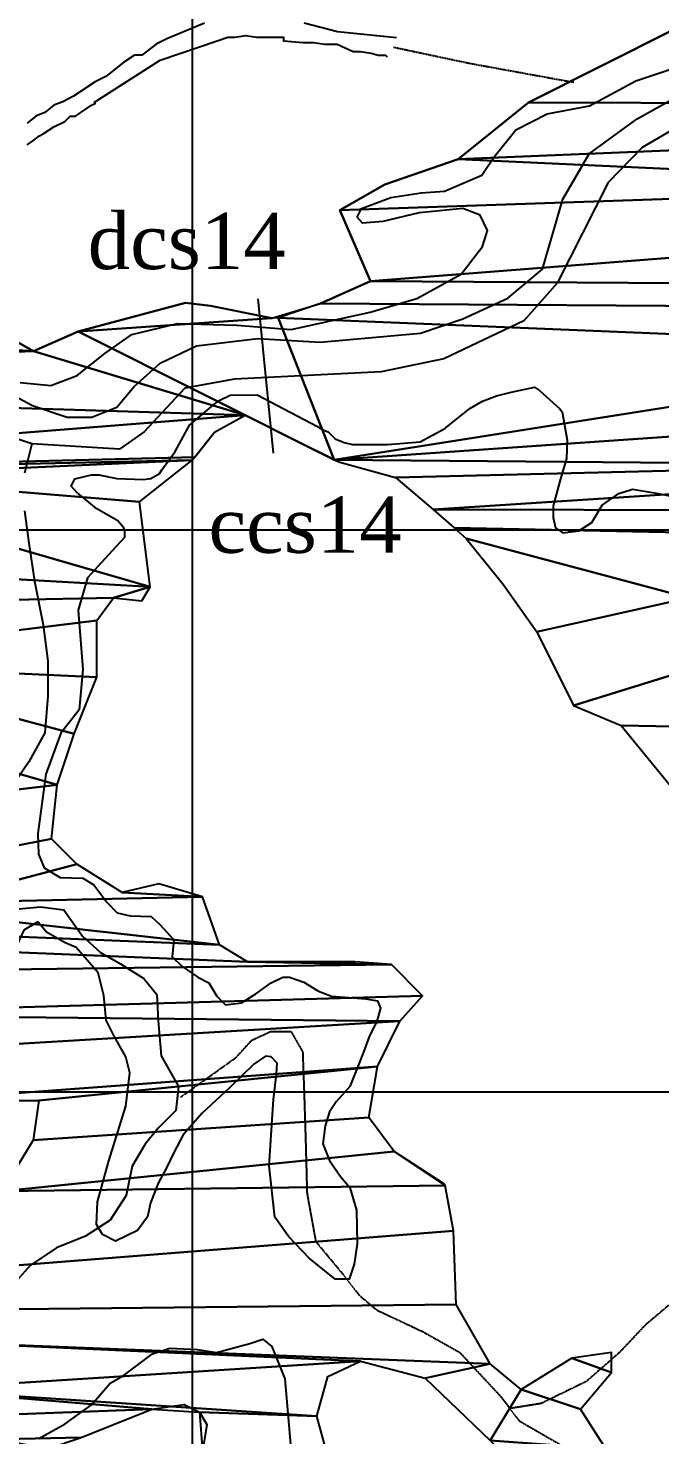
# Model space of a CAD drawing. Extents: x 19272750 to 38563660, y 1412748 to 2838873.
# Drawn here: x 19279708 to 19280833, y 1416390 to 1418892 of the extents above; entities that cross this region are included whole.
import ezdxf
from ezdxf.enums import TextEntityAlignment as Align

# ---------------------------------------------------------------- set-up
doc = ezdxf.new("R2010")
doc.units = 0
doc.header["$MEASUREMENT"] = 0
doc.linetypes.add('DASHED', pattern=[0.75, 0.5, -0.25])
doc.linetypes.add('HIDDEN', pattern=[0.375, 0.25, -0.125])
for name, color, linetype in [('-1', 7, 'CONTINUOUS'), ('-41', 7, 'CONTINUOUS'), ('-5', 7, 'CONTINUOUS'), ('-51', 7, 'CONTINUOUS'), ('-52', 7, 'CONTINUOUS'), ('-6', 7, 'CONTINUOUS'), ('1', 7, 'CONTINUOUS'), ('41', 7, 'CONTINUOUS'), ('5', 7, 'CONTINUOUS'), ('50', 7, 'CONTINUOUS'), ('51', 7, 'CONTINUOUS'), ('52', 7, 'CONTINUOUS'), ('6', 7, 'CONTINUOUS')]:
    doc.layers.add(name, color=color, linetype=linetype)
doc.styles.get("Standard").update_dxf_attribs({"font": 'VNTIME.TTF'})

msp = doc.modelspace()

# ---------------------------------------------------------------- linework, layer by layer
at = {"layer": '-1', "color": 7, "linetype": 'CONTINUOUS'}
for p, q in [((19280000, 1433000), (19280000, 1415000)), ((19272750, 1418000), (19282250, 1418000)), ((19272750, 1417000), (19282250, 1417000))]:
    msp.add_line(p, q, dxfattribs=at)
at = {"layer": '-1', "color": 30, "linetype": 'CONTINUOUS'}
for points in [[(19279694.4, 1418262), (19279748.8, 1418256.2), (19279795.4, 1418274.4), (19279844.6, 1418313.4), (19279892.6, 1418347.1), (19279974.2, 1418366.6), (19280079.9, 1418363.6), (19280176.6, 1418356.2), (19280317.4, 1418386.8), (19280400.3, 1418411.5), (19280479.3, 1418454.4), (19280516.9, 1418503.7), (19280526, 1418532.3), (19280513, 1418559.6), (19280481.9, 1418571.3), (19280440.5, 1418567.4), (19280404.2, 1418563.5), (19280339.4, 1418547.9), (19280303.2, 1418545.3), (19280294.1, 1418555.7), (19280301.9, 1418571.3), (19280353.7, 1418590.8), (19280408.1, 1418599.3), (19280449.5, 1418601.9), (19280515.6, 1418630.4), (19280537.6, 1418662.9), (19280576.5, 1418711), (19280632.2, 1418739.6), (19280707.3, 1418753.9), (19280790.2, 1418798.1), (19280857.6, 1418820.8)], [(19279795.9, 1418065), (19279785.1, 1418077.3), (19279791.6, 1418090.3), (19279821.1, 1418097.7), (19279834, 1418097.7), (19279865.9, 1418091.3), (19279913.3, 1418089), (19279926.5, 1418091.3), (19279942.4, 1418100), (19279946.5, 1418106.7), (19279969.8, 1418139.1), (19279995.7, 1418186), (19280038.1, 1418222.1), (19280049.3, 1418230.2), (19280068.2, 1418239.2), (19280116.1, 1418239.6), (19280223.2, 1418183.8), (19280232.8, 1418177.4), (19280242.3, 1418174.2), (19280255.1, 1418161.5), (19280268.1, 1418156.5), (19280271.1, 1418155.1), (19280285.7, 1418151.3), (19280348, 1418151.3), (19280406.2, 1418156.5), (19280450.1, 1418179.9), (19280494.4, 1418215.7), (19280516.8, 1418228.5), (19280542.2, 1418238), (19280567.8, 1418244.4), (19280609.4, 1418253.2), (19280618.8, 1418247.6), (19280653.9, 1418215.8), (19280658.6, 1418209.8), (19280667.7, 1418159.2), (19280666.4, 1418126.6), (19280656.1, 1418090.2), (19280643.1, 1418042.3), (19280643.1, 1418021.5), (19280647, 1418003.4), (19280659.9, 1417994.3), (19280688.4, 1417998.2), (19280711.8, 1418012.5), (19280729.9, 1418043.6), (19280759.6, 1418064.4), (19280784.2, 1418072.1), (19280823.1, 1418065.8), (19280886.8, 1418053)], [(19279795.9, 1418065), (19279826.3, 1418040.2), (19279867.8, 1418016.1), (19279877.5, 1418005.1), (19279880.1, 1417997.9), (19279880.1, 1417986.2), (19279858.1, 1417962.2), (19279814, 1417914.1), (19279797.2, 1417856.6), (19279805.6, 1417751.4), (19279799.1, 1417679.6), (19279766.8, 1417638), (19279739.6, 1417565.3), (19279725.3, 1417459.4), (19279726.6, 1417423), (19279737, 1417398.3), (19279765.5, 1417381.4), (19279805.6, 1417380.1), (19279825, 1417368.4), (19279848.4, 1417337.2), (19279866.5, 1417318.4), (19279889.8, 1417313.2), (19279927.4, 1417311.9), (19279942.9, 1417297.6), (19279967.5, 1417270.3), (19279964.9, 1417240.4), (19279981.7, 1417223.6), (19280010.2, 1417204.1), (19280029.7, 1417193.7), (19280043.9, 1417170.3), (19280059.4, 1417154.7), (19280087.9, 1417158.6), (19280113.8, 1417174.2), (19280141, 1417193.7), (19280161.8, 1417204.1), (19280173.4, 1417204.1), (19280199.3, 1417195), (19280225.2, 1417179.4), (19280248.5, 1417170.3), (19280309.4, 1417165.7), (19280330.1, 1417161.8), (19280335.3, 1417148.9), (19280328.8, 1417125.5), (19280314.6, 1417096.9), (19280305.5, 1417070.9), (19280293.9, 1417042.3), (19280280.9, 1417009.8), (19280256.3, 1416982.5), (19280244.6, 1416964.3), (19280236.9, 1416939.7), (19280233, 1416907.8), (19280244.6, 1416877.9), (19280264.1, 1416849.4), (19280280.9, 1416829.9), (19280292.6, 1416789.6), (19280293.8, 1416729.8), (19280288.7, 1416693.4), (19280279.6, 1416666.8), (19280255, 1416666.8), (19280208.4, 1416704.5), (19280172.1, 1416742.2), (19280147.5, 1416777.2), (19280137.1, 1416868.2), (19280144.9, 1416986.4), (19280150.1, 1417031.3), (19280151.4, 1417050.8), (19280141, 1417062.5), (19280130.7, 1417063.8), (19280109.9, 1417049.5), (19280065.9, 1417006.6), (19280018, 1416962.4), (19279984.3, 1416923.4), (19279967.5, 1416892.2), (19279954.5, 1416865), (19279940.3, 1416839), (19279926.1, 1416802.6), (19279920.9, 1416777.9), (19279902.7, 1416753.2), (19279863.9, 1416734.4), (19279840.6, 1416746.1), (19279830.2, 1416764.3), (19279831.5, 1416804.6), (19279852.2, 1416877.3), (19279882, 1416974.8), (19279889.4, 1417034), (19279882, 1417062.5), (19279861.3, 1417098.9), (19279847.1, 1417127.4), (19279843.2, 1417171.6), (19279832.8, 1417211.9), (19279794, 1417256.7), (19279773.2, 1417265.8)], [(19279773.2, 1417265.8), (19279740.9, 1417284), (19279725.3, 1417302.2), (19279700.7, 1417287.9), (19279689.1, 1417263.2), (19279680, 1417224.2), (19279672.2, 1417156.7), (19279661.9, 1417113.8), (19279647.6, 1417087.8), (19279620.4, 1417057.9), (19279594.5, 1417033.2), (19279559.6, 1417009.9), (19279510.3, 1416969.6), (19279470.2, 1416953.3), (19279367.9, 1416963.7), (19279314.8, 1416966.3), (19279242.3, 1416961.1), (19279204.7, 1416945.5), (19279167.1, 1416884.5), (19279145.1, 1416819.5), (19279108.9, 1416735.1), (19279060.9, 1416620.1), (19279006.6, 1416479.7), (19278984.5, 1416375.1)]]:
    msp.add_lwpolyline(points, dxfattribs=at)
at = {"layer": '-41', "color": 3, "linetype": 'CONTINUOUS'}
msp.add_line((19280145.3, 1418136.2), (19280117.8, 1418410.9), dxfattribs=at)
at = {"layer": '-5', "color": 7, "linetype": 'CONTINUOUS'}
for points in [[(19280022.2, 1418901.2), (19279955.2, 1418872.9), (19279936.1, 1418863.4), (19279910.5, 1418844.2), (19279897.8, 1418844.2), (19279878.7, 1418831.5), (19279846.8, 1418806), (19279827.6, 1418796.4), (19279789.3, 1418770.9), (19279770.1, 1418761.3), (19279754.2, 1418754.9), (19279738.2, 1418742.1), (19279722.3, 1418735.8), (19279706.3, 1418723)], [(19280364.1, 1418874.9), (19280259.2, 1418885.3), (19280199.4, 1418900.9)], [(19279706.3, 1418684.7), (19279715.9, 1418691.1), (19279728.7, 1418700.7), (19279735.2, 1418703.9), (19279754.2, 1418716.6), (19279773.4, 1418726.2), (19279782.9, 1418735.8), (19279792.5, 1418735.8), (19279821.2, 1418754.9), (19279827.6, 1418758.1), (19279826.5, 1418760.6), (19279826.7, 1418760.7), (19279943.2, 1418835.3), (19280044.8, 1418869.8), (19280063.7, 1418876.1), (19280076.5, 1418876.1), (19280095.6, 1418879.3), (19280114.7, 1418876.1), (19280162.6, 1418876.1), (19280162.6, 1418869.8), (19280197.6, 1418866.6), (19280216.9, 1418866.6), (19280235.9, 1418863.4), (19280258.3, 1418863.4), (19280287, 1418850.6), (19280299.8, 1418850.6), (19280318.9, 1418847.4), (19280331.6, 1418844.2), (19280344.4, 1418844.2), (19280347.6, 1418841.1)]]:
    msp.add_lwpolyline(points, dxfattribs=at)
at = {"layer": '-51', "color": 4, "linetype": 'CONTINUOUS'}
for points in [[(19279110.4, 1418268.8), (19279242.3, 1418263.6), (19279335.5, 1418279.2), (19279457.1, 1418301.3), (19279537.3, 1418298.7), (19279643.4, 1418259.7), (19279715.9, 1418220.8), (19279777.9, 1418200), (19279821.9, 1418200), (19279865.9, 1418218.2), (19279897, 1418254.6), (19279943.6, 1418296.1), (19280008.2, 1418327.2), (19280116.9, 1418340.2), (19280228.2, 1418333.7), (19280406.7, 1418349.3), (19280481.8, 1418375.3), (19280562, 1418411.6), (19280624.1, 1418463.5), (19280660.3, 1418588.1), (19280706.9, 1418668.6), (19280792.2, 1418730.9), (19280895.7, 1418788)], [(19280868.4, 1418718.7), (19280801.1, 1418679.8), (19280740.5, 1418617.7), (19280649.9, 1418438.7), (19280590.4, 1418371.3), (19280448.1, 1418303.8), (19280336.8, 1418280.5), (19280075.5, 1418267.5), (19279987.5, 1418251.9), (19279915.1, 1418174.1), (19279871.1, 1418143), (19279714.6, 1418152.8), (19279627.9, 1418181.9)], [(19279714.6, 1418152.8), (19279701.6, 1418100.8)], [(19279701.6, 1418033.4), (19279709.4, 1417976.2), (19279719.8, 1417908.7), (19279735.3, 1417830.9), (19279743.1, 1417766), (19279743.1, 1417703.6), (19279737.9, 1417638.8), (19279709.4, 1417586.8), (19279675.7, 1417537.5)], [(19279673.1, 1417323.8), (19279730.1, 1417329), (19279771.6, 1417323.8), (19279805.2, 1417277.1), (19279836.3, 1417248.5), (19279872.6, 1417227.7), (19279914, 1417201.7), (19279937.3, 1417173.1), (19279939.9, 1417126.4), (19279945.1, 1417064), (19279965.8, 1417027.6), (19279976.1, 1417009.4), (19279971, 1416966.6), (19279939.9, 1416935.4), (19279916.6, 1416906.8), (19279893.3, 1416867.8), (19279882.9, 1416815.9), (19279854.4, 1416771.7), (19279810.4, 1416743.1), (19279758.6, 1416722.4), (19279712, 1416691.2), (19279665.4, 1416639.2)], [(19279727.5, 1416383.3), (19279774.1, 1416409.3), (19279820.8, 1416443.1), (19279854.4, 1416482), (19279877.7, 1416495), (19279929.5, 1416534), (19279960.6, 1416544.4), (19280009.8, 1416541.8), (19280043.5, 1416536.6), (19280103, 1416552.2), (19280126.3, 1416560), (19280141.9, 1416547), (19280165.2, 1416489.8), (19280175.5, 1416372.9)]]:
    msp.add_lwpolyline(points, dxfattribs=at)
at = {"layer": '-51', "color": 4, "linetype": 'HIDDEN'}
for points in [[(19279980, 1416990.9), (19280077.9, 1417060.8), (19280106.4, 1417091.9), (19280140, 1417107.5), (19280176.2, 1417107.5), (19280196.9, 1417071.2), (19280199.5, 1416998.5), (19280202.1, 1416915.5), (19280204.7, 1416819.5), (19280220.2, 1416733.9), (19280272, 1416671.6), (19280297.9, 1416637.9), (19280328.9, 1416612), (19280411.7, 1416573.1), (19280476.4, 1416536.7), (19280548.9, 1416458.9), (19280582.5, 1416414.8), (19280686.1, 1416355.1)], [(19280856.7, 1416627.4), (19280807.5, 1416585.9), (19280760.9, 1416536.5), (19280701.4, 1416484.6), (19280621.1, 1416445.6), (19280565.7, 1416436.8)]]:
    msp.add_lwpolyline(points, dxfattribs=at)
at = {"layer": '-52', "color": 4, "linetype": 'CONTINUOUS'}
for points in [[(19280048.8, 1417261.5), (19280018.6, 1417347.2), (19279940.8, 1417369.8), (19279875.6, 1417354.7), (19279795.2, 1417405.1), (19279750.1, 1417450.4), (19279760.1, 1417546.1), (19279790.2, 1417636.8), (19279830.4, 1417737.5), (19279830.4, 1417838.2), (19279860.5, 1417878.5), (19279910.7, 1417873.4), (19279925.8, 1417898.6), (19279906.4, 1418049.4), (19280000.5, 1418123.9), (19280040.2, 1418173.6), (19280094.7, 1418203.4), (19280263.3, 1418120.1), (19280362.4, 1418092.8), (19280429.3, 1418035.7), (19280466.5, 1418003.4), (19280488, 1417984.2), (19280553.3, 1417903.7), (19280613.5, 1417818.1), (19280678.8, 1417687.1), (19280764.1, 1417651.9), (19280854.5, 1417541.1)], [(19280736.5, 1416365.1), (19280691.3, 1416435.6), (19280746.5, 1416501.1), (19280746.5, 1416536.3), (19280676.3, 1416526.3), (19280585.9, 1416470.9), (19280530.7, 1416516.2), (19280470.4, 1416621.9), (19280465.4, 1416752.9), (19280450.4, 1416833.5), (19280360, 1416893.9), (19280314.8, 1416954.3), (19280329.9, 1417045), (19280370, 1417125.6), (19280410.2, 1417170.9), (19280355, 1417226.3), (19280289.7, 1417231.3), (19280204.4, 1417231.3), (19280098.9, 1417231.3), (19280048.8, 1417261.5)], [(19279667.2, 1416984.5), (19279727.4, 1416984.5), (19279717.4, 1416914), (19279662.2, 1416823.4)], [(19280247, 1416332.4), (19280221.9, 1416423), (19280242, 1416493.5), (19280299.8, 1416521.2), (19280415.2, 1416491), (19280530.7, 1416380.2)], [(19279802.8, 1416385.2), (19279928.3, 1416435.6), (19279986.1, 1416444.1), (19280013.6, 1416430.6), (19280026.4, 1416408.6), (19280018.6, 1416360.1)]]:
    msp.add_lwpolyline(points, dxfattribs=at)
at = {"layer": '-6', "color": 7, "linetype": 'DASHED'}
msp.add_lwpolyline([(19280358.7, 1418858.3), (19280493.3, 1418829.8), (19280679.9, 1418795.8)], dxfattribs=at)
at = {"layer": '1', "color": 7, "linetype": 'CONTINUOUS'}
for p, q in [((19280000, 1433000), (19280000, 1415000)), ((19272750, 1418000), (19282250, 1418000)), ((19272750, 1417000), (19282250, 1417000))]:
    msp.add_line(p, q, dxfattribs=at)
at = {"layer": '1', "color": 30, "linetype": 'CONTINUOUS'}
for points in [[(19279694.4, 1418262), (19279748.8, 1418256.2), (19279795.4, 1418274.4), (19279844.6, 1418313.4), (19279892.6, 1418347.1), (19279974.2, 1418366.6), (19280079.9, 1418363.6), (19280176.6, 1418356.2), (19280317.4, 1418386.8), (19280400.3, 1418411.5), (19280479.3, 1418454.4), (19280516.9, 1418503.7), (19280526, 1418532.3), (19280513, 1418559.6), (19280481.9, 1418571.3), (19280440.5, 1418567.4), (19280404.2, 1418563.5), (19280339.4, 1418547.9), (19280303.2, 1418545.3), (19280294.1, 1418555.7), (19280301.9, 1418571.3), (19280353.7, 1418590.8), (19280408.1, 1418599.3), (19280449.5, 1418601.9), (19280515.6, 1418630.4), (19280537.6, 1418662.9), (19280576.5, 1418711), (19280632.2, 1418739.6), (19280707.3, 1418753.9), (19280790.2, 1418798.1), (19280857.6, 1418820.8)], [(19279795.9, 1418065), (19279785.1, 1418077.3), (19279791.6, 1418090.3), (19279821.1, 1418097.7), (19279834, 1418097.7), (19279865.9, 1418091.3), (19279913.3, 1418089), (19279926.5, 1418091.3), (19279942.4, 1418100), (19279946.5, 1418106.7), (19279969.8, 1418139.1), (19279995.7, 1418186), (19280038.1, 1418222.1), (19280049.3, 1418230.2), (19280068.2, 1418239.2), (19280116.1, 1418239.6), (19280223.2, 1418183.8), (19280232.8, 1418177.4), (19280242.3, 1418174.2), (19280255.1, 1418161.5), (19280268.1, 1418156.5), (19280271.1, 1418155.1), (19280285.7, 1418151.3), (19280348, 1418151.3), (19280406.2, 1418156.5), (19280450.1, 1418179.9), (19280494.4, 1418215.7), (19280516.8, 1418228.5), (19280542.2, 1418238), (19280567.8, 1418244.4), (19280609.4, 1418253.2), (19280618.8, 1418247.6), (19280653.9, 1418215.8), (19280658.6, 1418209.8), (19280667.7, 1418159.2), (19280666.4, 1418126.6), (19280656.1, 1418090.2), (19280643.1, 1418042.3), (19280643.1, 1418021.5), (19280647, 1418003.4), (19280659.9, 1417994.3), (19280688.4, 1417998.2), (19280711.8, 1418012.5), (19280729.9, 1418043.6), (19280759.6, 1418064.4), (19280784.2, 1418072.1), (19280823.1, 1418065.8), (19280886.8, 1418053)], [(19279795.9, 1418065), (19279826.3, 1418040.2), (19279867.8, 1418016.1), (19279877.5, 1418005.1), (19279880.1, 1417997.9), (19279880.1, 1417986.2), (19279858.1, 1417962.2), (19279814, 1417914.1), (19279797.2, 1417856.6), (19279805.6, 1417751.4), (19279799.1, 1417679.6), (19279766.8, 1417638), (19279739.6, 1417565.3), (19279725.3, 1417459.4), (19279726.6, 1417423), (19279737, 1417398.3), (19279765.5, 1417381.4), (19279805.6, 1417380.1), (19279825, 1417368.4), (19279848.4, 1417337.2), (19279866.5, 1417318.4), (19279889.8, 1417313.2), (19279927.4, 1417311.9), (19279942.9, 1417297.6), (19279967.5, 1417270.3), (19279964.9, 1417240.4), (19279981.7, 1417223.6), (19280010.2, 1417204.1), (19280029.7, 1417193.7), (19280043.9, 1417170.3), (19280059.4, 1417154.7), (19280087.9, 1417158.6), (19280113.8, 1417174.2), (19280141, 1417193.7), (19280161.8, 1417204.1), (19280173.4, 1417204.1), (19280199.3, 1417195), (19280225.2, 1417179.4), (19280248.5, 1417170.3), (19280309.4, 1417165.7), (19280330.1, 1417161.8), (19280335.3, 1417148.9), (19280328.8, 1417125.5), (19280314.6, 1417096.9), (19280305.5, 1417070.9), (19280293.9, 1417042.3), (19280280.9, 1417009.8), (19280256.3, 1416982.5), (19280244.6, 1416964.3), (19280236.9, 1416939.7), (19280233, 1416907.8), (19280244.6, 1416877.9), (19280264.1, 1416849.4), (19280280.9, 1416829.9), (19280292.6, 1416789.6), (19280293.8, 1416729.8), (19280288.7, 1416693.4), (19280279.6, 1416666.8), (19280255, 1416666.8), (19280208.4, 1416704.5), (19280172.1, 1416742.2), (19280147.5, 1416777.2), (19280137.1, 1416868.2), (19280144.9, 1416986.4), (19280150.1, 1417031.3), (19280151.4, 1417050.8), (19280141, 1417062.5), (19280130.7, 1417063.8), (19280109.9, 1417049.5), (19280065.9, 1417006.6), (19280018, 1416962.4), (19279984.3, 1416923.4), (19279967.5, 1416892.2), (19279954.5, 1416865), (19279940.3, 1416839), (19279926.1, 1416802.6), (19279920.9, 1416777.9), (19279902.7, 1416753.2), (19279863.9, 1416734.4), (19279840.6, 1416746.1), (19279830.2, 1416764.3), (19279831.5, 1416804.6), (19279852.2, 1416877.3), (19279882, 1416974.8), (19279889.4, 1417034), (19279882, 1417062.5), (19279861.3, 1417098.9), (19279847.1, 1417127.4), (19279843.2, 1417171.6), (19279832.8, 1417211.9), (19279794, 1417256.7), (19279773.2, 1417265.8)], [(19279773.2, 1417265.8), (19279740.9, 1417284), (19279725.3, 1417302.2), (19279700.7, 1417287.9), (19279689.1, 1417263.2), (19279680, 1417224.2), (19279672.2, 1417156.7), (19279661.9, 1417113.8), (19279647.6, 1417087.8), (19279620.4, 1417057.9), (19279594.5, 1417033.2), (19279559.6, 1417009.9), (19279510.3, 1416969.6), (19279470.2, 1416953.3), (19279367.9, 1416963.7), (19279314.8, 1416966.3), (19279242.3, 1416961.1), (19279204.7, 1416945.5), (19279167.1, 1416884.5), (19279145.1, 1416819.5), (19279108.9, 1416735.1), (19279060.9, 1416620.1), (19279006.6, 1416479.7), (19278984.5, 1416375.1)]]:
    msp.add_lwpolyline(points, dxfattribs=at)
at = {"layer": '41', "color": 3, "linetype": 'CONTINUOUS'}
msp.add_line((19280145.3, 1418136.2), (19280117.8, 1418410.9), dxfattribs=at)
at = {"layer": '5', "color": 7, "linetype": 'CONTINUOUS'}
for points in [[(19280022.2, 1418901.2), (19279955.2, 1418872.9), (19279936.1, 1418863.4), (19279910.5, 1418844.2), (19279897.8, 1418844.2), (19279878.7, 1418831.5), (19279846.8, 1418806), (19279827.6, 1418796.4), (19279789.3, 1418770.9), (19279770.1, 1418761.3), (19279754.2, 1418754.9), (19279738.2, 1418742.1), (19279722.3, 1418735.8), (19279706.3, 1418723)], [(19280364.1, 1418874.9), (19280259.2, 1418885.3), (19280199.4, 1418900.9)], [(19279706.3, 1418684.7), (19279715.9, 1418691.1), (19279728.7, 1418700.7), (19279735.2, 1418703.9), (19279754.2, 1418716.6), (19279773.4, 1418726.2), (19279782.9, 1418735.8), (19279792.5, 1418735.8), (19279821.2, 1418754.9), (19279827.6, 1418758.1), (19279826.5, 1418760.6), (19279826.7, 1418760.7), (19279943.2, 1418835.3), (19280044.8, 1418869.8), (19280063.7, 1418876.1), (19280076.5, 1418876.1), (19280095.6, 1418879.3), (19280114.7, 1418876.1), (19280162.6, 1418876.1), (19280162.6, 1418869.8), (19280197.6, 1418866.6), (19280216.9, 1418866.6), (19280235.9, 1418863.4), (19280258.3, 1418863.4), (19280287, 1418850.6), (19280299.8, 1418850.6), (19280318.9, 1418847.4), (19280331.6, 1418844.2), (19280344.4, 1418844.2), (19280347.6, 1418841.1)]]:
    msp.add_lwpolyline(points, dxfattribs=at)
at = {"layer": '51', "color": 4, "linetype": 'CONTINUOUS'}
for points in [[(19279110.4, 1418268.8), (19279242.3, 1418263.6), (19279335.5, 1418279.2), (19279457.1, 1418301.3), (19279537.3, 1418298.7), (19279643.4, 1418259.7), (19279715.9, 1418220.8), (19279777.9, 1418200), (19279821.9, 1418200), (19279865.9, 1418218.2), (19279897, 1418254.6), (19279943.6, 1418296.1), (19280008.2, 1418327.2), (19280116.9, 1418340.2), (19280228.2, 1418333.7), (19280406.7, 1418349.3), (19280481.8, 1418375.3), (19280562, 1418411.6), (19280624.1, 1418463.5), (19280660.3, 1418588.1), (19280706.9, 1418668.6), (19280792.2, 1418730.9), (19280895.7, 1418788)], [(19280868.4, 1418718.7), (19280801.1, 1418679.8), (19280740.5, 1418617.7), (19280649.9, 1418438.7), (19280590.4, 1418371.3), (19280448.1, 1418303.8), (19280336.8, 1418280.5), (19280075.5, 1418267.5), (19279987.5, 1418251.9), (19279915.1, 1418174.1), (19279871.1, 1418143), (19279714.6, 1418152.8), (19279627.9, 1418181.9)], [(19279714.6, 1418152.8), (19279701.6, 1418100.8)], [(19279701.6, 1418033.4), (19279709.4, 1417976.2), (19279719.8, 1417908.7), (19279735.3, 1417830.9), (19279743.1, 1417766), (19279743.1, 1417703.6), (19279737.9, 1417638.8), (19279709.4, 1417586.8), (19279675.7, 1417537.5)], [(19279673.1, 1417323.8), (19279730.1, 1417329), (19279771.6, 1417323.8), (19279805.2, 1417277.1), (19279836.3, 1417248.5), (19279872.6, 1417227.7), (19279914, 1417201.7), (19279937.3, 1417173.1), (19279939.9, 1417126.4), (19279945.1, 1417064), (19279965.8, 1417027.6), (19279976.1, 1417009.4), (19279971, 1416966.6), (19279939.9, 1416935.4), (19279916.6, 1416906.8), (19279893.3, 1416867.8), (19279882.9, 1416815.9), (19279854.4, 1416771.7), (19279810.4, 1416743.1), (19279758.6, 1416722.4), (19279712, 1416691.2), (19279665.4, 1416639.2)], [(19279727.5, 1416383.3), (19279774.1, 1416409.3), (19279820.8, 1416443.1), (19279854.4, 1416482), (19279877.7, 1416495), (19279929.5, 1416534), (19279960.6, 1416544.4), (19280009.8, 1416541.8), (19280043.5, 1416536.6), (19280103, 1416552.2), (19280126.3, 1416560), (19280141.9, 1416547), (19280165.2, 1416489.8), (19280175.5, 1416372.9)]]:
    msp.add_lwpolyline(points, dxfattribs=at)
at = {"layer": '51', "color": 4, "linetype": 'HIDDEN'}
for points in [[(19279980, 1416990.9), (19280077.9, 1417060.8), (19280106.4, 1417091.9), (19280140, 1417107.5), (19280176.2, 1417107.5), (19280196.9, 1417071.2), (19280199.5, 1416998.5), (19280202.1, 1416915.5), (19280204.7, 1416819.5), (19280220.2, 1416733.9), (19280272, 1416671.6), (19280297.9, 1416637.9), (19280328.9, 1416612), (19280411.7, 1416573.1), (19280476.4, 1416536.7), (19280548.9, 1416458.9), (19280582.5, 1416414.8), (19280686.1, 1416355.1)], [(19280856.7, 1416627.4), (19280807.5, 1416585.9), (19280760.9, 1416536.5), (19280701.4, 1416484.6), (19280621.1, 1416445.6), (19280565.7, 1416436.8)]]:
    msp.add_lwpolyline(points, dxfattribs=at)
at = {"layer": '52', "color": 4, "linetype": 'CONTINUOUS'}
for points in [[(19278285.6, 1418034.5), (19278330.2, 1418138.8), (19278459.6, 1418269), (19278605.1, 1418339.4), (19278745.6, 1418359.5), (19279131.8, 1418354.5), (19279437.8, 1418389.7), (19279628.8, 1418367.4), (19279718, 1418317.7), (19279797.3, 1418352.5), (19279988.2, 1418403.4), (19280032.8, 1418398.4), (19280141.9, 1418376), (19280228.5, 1418402.1), (19280317.8, 1418441.9), (19280263, 1418568.4), (19280343.2, 1418613.7), (19280473.7, 1418659), (19280599.1, 1418759.6), (19280857.8, 1418889.8)], [(19280048.8, 1417261.5), (19280018.6, 1417347.2), (19279940.8, 1417369.8), (19279875.6, 1417354.7), (19279795.2, 1417405.1), (19279750.1, 1417450.4), (19279760.1, 1417546.1), (19279790.2, 1417636.8), (19279830.4, 1417737.5), (19279830.4, 1417838.2), (19279860.5, 1417878.5), (19279910.7, 1417873.4), (19279925.8, 1417898.6), (19279906.4, 1418049.4), (19280000.5, 1418123.9), (19280040.2, 1418173.6), (19280094.7, 1418203.4), (19280263.3, 1418120.1), (19280362.4, 1418092.8), (19280429.3, 1418035.7), (19280466.5, 1418003.4), (19280488, 1417984.2), (19280553.3, 1417903.7), (19280613.5, 1417818.1), (19280678.8, 1417687.1), (19280764.1, 1417651.9), (19280854.5, 1417541.1)], [(19280736.5, 1416365.1), (19280691.3, 1416435.6), (19280746.5, 1416501.1), (19280746.5, 1416536.3), (19280676.3, 1416526.3), (19280585.9, 1416470.9), (19280530.7, 1416516.2), (19280470.4, 1416621.9), (19280465.4, 1416752.9), (19280450.4, 1416833.5), (19280360, 1416893.9), (19280314.8, 1416954.3), (19280329.9, 1417045), (19280370, 1417125.6), (19280410.2, 1417170.9), (19280355, 1417226.3), (19280289.7, 1417231.3), (19280204.4, 1417231.3), (19280098.9, 1417231.3), (19280048.8, 1417261.5)], [(19279667.2, 1416984.5), (19279727.4, 1416984.5), (19279717.4, 1416914), (19279662.2, 1416823.4)], [(19280247, 1416332.4), (19280221.9, 1416423), (19280242, 1416493.5), (19280299.8, 1416521.2), (19280415.2, 1416491), (19280530.7, 1416380.2)], [(19279802.8, 1416385.2), (19279928.3, 1416435.6), (19279986.1, 1416444.1), (19280013.6, 1416430.6), (19280026.4, 1416408.6), (19280018.6, 1416360.1)]]:
    msp.add_lwpolyline(points, dxfattribs=at)
at = {"layer": '6', "color": 7, "linetype": 'DASHED'}
msp.add_lwpolyline([(19280358.7, 1418858.3), (19280493.3, 1418829.8), (19280679.9, 1418795.8)], dxfattribs=at)

# ---------------------------------------------------------------- texts
at = {"layer": '-41', "color": 3, "linetype": 'CONTINUOUS'}
for s, p in [('dcs14', (19279990.6, 1418515.7)), ('ccs14', (19280201.2, 1418008.5))]:
    msp.add_text(s, height=100, dxfattribs=at).set_placement(p, align=Align.MIDDLE)
at = {"layer": '41', "color": 3, "linetype": 'CONTINUOUS'}
for s, p in [('dcs14', (19279990.6, 1418515.7)), ('ccs14', (19280201.2, 1418008.5))]:
    msp.add_text(s, height=100, dxfattribs=at).set_placement(p, align=Align.MIDDLE)

# ---------------------------------------------------------------- meshes
at = {"layer": '50', "color": 134, "linetype": 'CONTINUOUS'}
mesh = msp.add_polyface(dxfattribs=at)
corners = [(19281713.1, 1422533.5), (19281357.6, 1422603.8), (19281067.2, 1422458.2), (19281883.3, 1422367.8), (19281059.7, 1422410.5), (19281973.4, 1422392.9), (19281963.4, 1422849.9), (19281948.4, 1422498.4), (19281868.3, 1422829.9), (19281883.3, 1422618.9), (19281828.2, 1422754.5), (19282000, 1422103.6), (19281004.7, 1422239.7), (19281332.6, 1422006.1), (19280934.6, 1422129.2), (19281257.5, 1421960.9), (19280804.4, 1421918.2), (19281187.4, 1421855.5), (19280799.4, 1421827.8), (19281127.3, 1421785.1), (19280814.4, 1421727.4), (19281132.3, 1421694.7), (19280814.4, 1421727.4), (19281177.4, 1421639.5), (19280889.5, 1421536.5), (19281235, 1421466.2), (19281233.4, 1421379.8), (19280964.6, 1421431.1), (19281286.2, 1421288), (19281004.7, 1421310.5), (19281361.5, 1421262.8), (19280999.6, 1421235.2), (19281411.7, 1421222.5), (19280999.6, 1421230.9), (19281453.6, 1421187), (19281024.5, 1421121.6), (19281393.6, 1421099), (19281355.9, 1421032.9), (19281061, 1420976.7), (19281341.4, 1420975.8), (19281041.4, 1420904.6), (19281313.8, 1420817.1), (19280939, 1420876.6), (19280217.7, 1420686.8), (19281509.6, 1420691.2), (19281559.8, 1420650.8), (19280187.8, 1420606.5), (19281597.5, 1420622.4), (19281588.1, 1420527.9), (19280172.7, 1420380.1), (19281496.7, 1420322.4), (19281493.8, 1420319.9), (19280210.3, 1420302), (19280920, 1419908.9), (19280300.6, 1420191.3), (19280375.9, 1419954.8), (19280783.7, 1419761.1), (19280365.8, 1419818.9), (19280838.2, 1419614.5), (19280449.1, 1419702.7), (19280738.9, 1419419.4), (19280986.9, 1419553.6), (19281155.7, 1419389.3), (19280804.9, 1419264.9), (19281215.9, 1419308.8), (19281195.9, 1419253.4), (19280871, 1418991.3), (19281278.7, 1419044.4), (19281379.1, 1418898.3), (19280857.8, 1418889.8), (19281399.2, 1418757.3), (19280599.1, 1418759.6), (19281436.1, 1418698.9), (19280473.7, 1418659), (19281514.6, 1418611.2), (19280263, 1418568.4), (19281519.6, 1418535.7), (19280317.8, 1418441.9), (19281419.2, 1418435), (19281369, 1418394.7), (19280228.5, 1418402.1), (19281303.8, 1418329.2), (19280153.4, 1418376.9), (19281233.5, 1418278.9), (19280253.1, 1418124.1), (19281291.2, 1418195.8), (19281276.2, 1418115.2), (19280362.4, 1418092.8), (19281190.8, 1418085), (19280429.3, 1418035.7), (19280964.9, 1418034.6), (19280899.7, 1417994.3), (19280466.5, 1418003.4), (19280884.6, 1417878.5), (19280488, 1417984.2), (19280613.5, 1417818.1), (19280954.9, 1417772.7), (19280678.8, 1417687.1), (19281010.1, 1417646.8), (19280764.1, 1417651.9), (19281813.2, 1421910.7), (19281527.9, 1421925.8), (19281668, 1421805.2), (19281537.9, 1421860.5), (19279393.4, 1422254.2), (19278781.9, 1421955.6), (19279462.8, 1422179.6), (19279445.1, 1422056.4), (19279435.1, 1421960.9), (19279477.6, 1421881.5), (19278812.1, 1421880.4), (19279542.1, 1421846.7), (19278816.8, 1421875.5), (19278982.7, 1421744.6), (19280281.2, 1421825.3), (19280399.2, 1421739.6), (19280417.8, 1421721), (19278986.9, 1421687.7), (19280427.1, 1421679), (19279031.6, 1421638), (19279264.5, 1421623.1), (19279205, 1421613.2), (19279086.1, 1421608.2), (19280790.1, 1420951.2), (19280162.1, 1420955.4), (19280281, 1420933.3), (19279888.3, 1420815.9), (19279772.9, 1420836), (19279261.1, 1420216.9), (19279165.8, 1420247.1), (19280111, 1421960.9), (19279874.2, 1421941.1), (19280206.1, 1421890.6), (19279780, 1421886.5), (19280427.1, 1421581), (19280352.6, 1421520.4), (19279398.3, 1421578.4), (19279547, 1421523.8), (19279710.2, 1421497.9), (19279591.6, 1421513.8), (19280220, 1421358.6), (19279715.2, 1421452.6), (19279639.9, 1421251.3), (19280292.9, 1421182.9), (19279652.5, 1421153.1), (19280543.4, 1421025.9), (19279652.7, 1421152), (19279946.1, 1421000.8), (19279682.6, 1421037.4), (19279866.7, 1420994), (19279602.3, 1420946.8), (19279866.7, 1420878.2), (19279491.9, 1420836), (19279627.4, 1420800.8), (19279496.9, 1420634.7), (19279351.4, 1420695.1), (19279246.1, 1420594.4), (19279481.9, 1420559.2), (19279271.2, 1420549.1), (19279612.3, 1420433.4), (19279291.2, 1420524), (19279311.3, 1420373), (19279629.4, 1420337.4), (19279271.2, 1420312.6), (19279444.5, 1420266.8), (19279356.5, 1420267.3), (19279702.6, 1420846.1), (19280441.1, 1421632.4), (19281953.4, 1422061.4), (19281427.7, 1422006.1), (19281077.2, 1422558.6), (19281933.4, 1422342.7), (19279666, 1421841.8), (19280308.1, 1420849), (19280153.4, 1418376.9), (19280343.2, 1418613.7), (19280528.4, 1419622), (19280345.8, 1420080.6), (19279888.3, 1420780.7), (19279858.2, 1420765.6), (19279616.2, 1420213.9), (19279576.5, 1420213.9), (19279422.4, 1420266.8), (19279180.9, 1420206.9), (19279321.3, 1420448.5), (19279266.1, 1420654.8), (19279640.1, 1421249), (19279660, 1421372.1), (19279634.9, 1421508), (19279472.7, 1421543.6), (19279135.6, 1421598.3), (19278932.5, 1421855.3), (19279385.3, 1422260.8), (19279423.1, 1422229.3), (19279465.1, 1422126.7), (19279435.1, 1421971), (19280025.9, 1421986.1), (19280104.6, 1421964.6), (19280375.9, 1421777), (19280213, 1421282.5), (19281122.3, 1422613.9), (19281222.4, 1422623.9), (19281547.9, 1422608.9), (19281828.2, 1422694.2), (19282000, 1422855.4), (19281567.9, 1421760), (19281537.9, 1421795.2), (19281197.4, 1421579.2), (19281456.9, 1421182.2), (19281414.2, 1420721.4), (19281593.9, 1420626.6), (19281597.5, 1420461.7), (19280984.4, 1419613.3), (19281215.1, 1419310.5), (19281210.9, 1419147.6), (19281489.5, 1418681.8), (19281484.5, 1418460.2), (19281238.5, 1418243.6), (19281306.3, 1418140.4), (19281070.3, 1418059.8), (19280980, 1417551.1), (19280854.5, 1417541.1), (19280553.3, 1417903.7), (19280263.3, 1418120.1), (19280153.4, 1418376.9)]
mesh.append_faces([[corners[k] for k in face] for face in [(82, 224, 174)]], dxfattribs={"color": 134})
mesh.append_faces([[corners[k] for k in face] for face in [(1, 0, 202), (9, 10, 203), (98, 99, 221, 220), (102, 103, 206, 205), (105, 104, 192), (121, 122, 190), (126, 127, 179, 178), (128, 129, 183), (131, 130, 197, 196), (138, 139, 188), (162, 164, 181, 180), (164, 165, 182), (170, 1, 201, 200)]], dxfattribs={"vtx0": -1, "color": 134})
mesh.append_faces([[corners[k] for k in face] for face in [(6, 5, 11, 204), (23, 24, 25, 207), (34, 35, 36, 208), (41, 43, 44, 209), (45, 46, 47, 210), (48, 49, 50, 211), (58, 60, 61, 212), (62, 63, 64, 213), (65, 66, 67, 214), (72, 73, 74, 215), (76, 77, 78, 216), (83, 84, 85, 217), (85, 84, 86, 218), (88, 89, 90, 219), (104, 105, 106, 193), (106, 105, 107, 194), (107, 105, 108, 195), (114, 113, 115, 198), (140, 142, 143, 199)]], dxfattribs={"vtx0": -1, "vtx1": -1, "color": 134})
mesh.append_faces([[corners[k] for k in face] for face in [(111, 113, 114, 172), (118, 119, 120, 167)]], dxfattribs={"vtx0": -1, "vtx1": -1, "vtx2": -1, "color": 134})
mesh.append_faces([[corners[k] for k in face] for face in [(162, 163, 165, 164)]], dxfattribs={"vtx0": -1, "vtx1": -1, "vtx2": -1, "vtx3": -1, "color": 134})
mesh.append_faces([[corners[k] for k in face] for face in [(0, 1, 170, 2), (41, 42, 173, 43), (151, 152, 153, 166)]], dxfattribs={"vtx0": -1, "vtx1": -1, "vtx3": -1, "color": 134})
mesh.append_faces([[corners[k] for k in face] for face in [(0, 2, 4, 3), (3, 4, 12, 171), (5, 6, 8, 7), (7, 8, 10, 9), (13, 14, 16, 15), (11, 13, 169, 168), (15, 16, 18, 17), (17, 18, 20, 19), (19, 20, 22, 21), (21, 22, 24, 23), (25, 24, 27, 26), (26, 27, 29, 28), (28, 29, 31, 30), (30, 31, 33, 32), (32, 33, 35, 34), (36, 35, 38, 37), (37, 38, 40, 39), (39, 40, 42, 41), (44, 43, 46, 45), (47, 46, 49, 48), (50, 49, 52, 51), (51, 52, 54, 53), (53, 55, 57, 56), (56, 57, 59, 58), (61, 60, 63, 62), (64, 63, 66, 65), (67, 66, 69, 68), (68, 69, 71, 70), (70, 71, 73, 72), (74, 75, 77, 76), (78, 77, 80, 79), (79, 80, 82, 81), (81, 82, 84, 83), (86, 87, 89, 88), (90, 89, 92, 91), (91, 92, 94, 93), (93, 95, 97, 96), (96, 97, 99, 98), (100, 101, 103, 102), (101, 100, 168, 169), (108, 105, 110, 109), (109, 110, 112, 111), (115, 113, 117, 116), (116, 117, 119, 118), (120, 119, 122, 121), (123, 124, 125, 42), (124, 123, 145, 147), (42, 125, 173), (127, 126, 151, 166), (129, 128, 165, 163), (130, 131, 133, 132), (132, 133, 172, 114), (134, 120, 136, 135), (120, 134, 167), (135, 138, 141, 140), (143, 144, 146, 145), (147, 148, 150, 149), (149, 150, 152, 151), (153, 152, 155, 154), (154, 156, 158, 157), (157, 158, 160, 159), (159, 161, 163, 162)]], dxfattribs={"vtx0": -1, "vtx2": -1, "color": 134})
mesh.append_faces([[corners[k] for k in face] for face in [(11, 5, 171, 12), (11, 12, 14, 13), (135, 137, 139, 138), (145, 146, 148, 147)]], dxfattribs={"vtx0": -1, "vtx2": -1, "vtx3": -1, "color": 134})
mesh.append_faces([[corners[k] for k in face] for face in [(53, 54, 177, 55), (58, 59, 176, 60), (74, 73, 175, 75), (86, 84, 223, 87), (93, 94, 222, 95), (111, 112, 191, 113), (135, 136, 189, 137), (140, 141, 187, 142), (143, 142, 186, 144), (154, 155, 185, 156), (159, 160, 184, 161)]], dxfattribs={"vtx0": -1, "vtx3": -1, "color": 134})
mesh = msp.add_polyface(dxfattribs=at)
corners = [(19279718, 1418317.7), (19279131.8, 1418354.5), (19278568.8, 1416979.9), (19278458.6, 1416939.7), (19280253.1, 1418124.1), (19279797.3, 1418352.5), (19280094.7, 1418203.4), (19278629.9, 1418035.7), (19278440.9, 1418255.2), (19278753.2, 1418097.5), (19280005.1, 1418129.1), (19278691.6, 1418062.2), (19278603.5, 1417973.9), (19278490.2, 1417872.4), (19279087.8, 1418093.1), (19278810.4, 1418097.5), (19278999.8, 1418084.3), (19278894.1, 1418084.3), (19280000.5, 1418123.9), (19279321.2, 1418093.1), (19279906.4, 1418049.4), (19279431.2, 1418088.7), (19279925.8, 1417898.6), (19279510.5, 1418018.1), (19279528.1, 1417921), (19279860.5, 1417878.5), (19279528.1, 1417872.4), (19279830.4, 1417838.2), (19279497.3, 1417797.4), (19279830.4, 1417737.5), (19279497.3, 1417753.2), (19279790.2, 1417636.8), (19279519.3, 1417709.1), (19279760.1, 1417546.1), (19279545.7, 1417607.6), (19279532.5, 1417519.3), (19279750.1, 1417450.4), (19279539.8, 1417409), (19279795.2, 1417405.1), (19279535.1, 1417336.5), (19280018.6, 1417347.2), (19280048.8, 1417261.5), (19279470, 1417326.4), (19279429.9, 1417286.2), (19280098.9, 1417231.3), (19279495, 1417256.1), (19280355, 1417226.3), (19279530.1, 1417215.9), (19280410.2, 1417170.9), (19279510, 1417145.6), (19278824.1, 1416969.8), (19278704, 1416989.9), (19279394.9, 1417135.6), (19279139.5, 1417170.7), (19280370, 1417125.6), (19279009.4, 1417045.1), (19280329.9, 1417045), (19278899.2, 1416939.7), (19279667.2, 1416984.5), (19279366, 1416924.1), (19278786.6, 1416836.7), (19278378.5, 1416829.2), (19278511.2, 1416771.4), (19278318.4, 1416743.8), (19278476.2, 1416711.1), (19278331, 1416731.2), (19278451.1, 1416650.9), (19278331, 1416665.9), (19278421.1, 1416610.7), (19278275.9, 1416625.8), (19278361, 1416580.6), (19278235.8, 1416585.6), (19278248.4, 1416864.3), (19278741.5, 1416801.6), (19278248.4, 1416799), (19278711.5, 1416746.3), (19278571.3, 1416786.5), (19278463.6, 1416904.5), (19279250.5, 1416898.9), (19278463.8, 1416901.1), (19278841.6, 1416841.7), (19279220.4, 1416813.3), (19278871.7, 1416791.5), (19279235.5, 1416712.6), (19278856.7, 1416691.1), (19279155.2, 1416632), (19280314.8, 1416954.3), (19279717.4, 1416914), (19280360, 1416893.9), (19279662.2, 1416823.4), (19280450.4, 1416833.5), (19280465.4, 1416752.9), (19279571.8, 1416682.4), (19280470.4, 1416621.9), (19279521.6, 1416611.9), (19280530.7, 1416516.2), (19279506.6, 1416556.5), (19280415.2, 1416491), (19280585.9, 1416470.9), (19280530.7, 1416380.2), (19280736.5, 1416365.1), (19280756.6, 1416294.6), (19280636.1, 1416269.4), (19280299.8, 1416521.2), (19279506.6, 1416470.9), (19280221.9, 1416423), (19280013.6, 1416430.6), (19280247, 1416332.4), (19280018.6, 1416360.1), (19280323.8, 1416242.2), (19279958.4, 1416249.3), (19280327.4, 1416201.4), (19279913.2, 1416133.4), (19280290.8, 1416076.8), (19280352.5, 1415934.5), (19279908.2, 1416052.8), (19279963.4, 1415942.1), (19280272.1, 1415848.9), (19279898.1, 1415770.8), (19280031.2, 1415773.4), (19279910.7, 1415692.8), (19279767.6, 1415614.7), (19279885.6, 1415566.9), (19279711.1, 1415547.7), (19279825.4, 1415511.5), (19279645.1, 1415434.3), (19280746.5, 1416501.1), (19280676.3, 1416526.3), (19279928.3, 1416435.6), (19279516.6, 1416420.5), (19279802.8, 1416385.2), (19279556.8, 1416380.2), (19279012.1, 1416005), (19278901.6, 1415979.8), (19279019.6, 1415403.2), (19278843.9, 1415372.9), (19278969.4, 1415342.7), (19278848.9, 1415252.1), (19278944.3, 1415186.6), (19278849.4, 1415249.3), (19278833.9, 1415649.9), (19278738.5, 1415649.9), (19279105, 1416642.1), (19278836.6, 1416615.7), (19279072.3, 1416594.2), (19278841.6, 1416555.4), (19278976.9, 1416312.2), (19278858.1, 1416530.1), (19278783.7, 1416324.8), (19278966.9, 1416191.3), (19278668.2, 1416224.1), (19279027.1, 1416105.7), (19278477.4, 1416113.3), (19279102.4, 1416080.5), (19278367, 1416032.7), (19279107.5, 1416060.4), (19278821.3, 1416040.2), (19278736, 1416010), (19278331.9, 1415916.9), (19278725.9, 1415838.8), (19278640.6, 1415728), (19278331.9, 1415826.2), (19278239, 1415763.3), (19278424.7, 1415692.8), (19278628.1, 1415680.2), (19278474.9, 1415561.8), (19278854, 1415609.6), (19279014.6, 1415503.9), (19278813.8, 1415408.2), (19278459.9, 1415375.5), (19278743.5, 1415211.8), (19278490, 1415274.8), (19278530.2, 1415118.6), (19278703.4, 1415101), (19278481.2, 1415000), (19278349.4, 1415294.9), (19279082.4, 1416040.2), (19279692.3, 1416375.2), (19278458.6, 1416859.3), (19279727.4, 1416984.5), (19280141.9, 1418376), (19278605.1, 1418339.4), (19278459.6, 1418269), (19279875.6, 1417354.7), (19279429.9, 1417286.2), (19278663.9, 1416949.7), (19280691.3, 1416435.6), (19278693.3, 1415629.8), (19279523.7, 1417960.7), (19279175.9, 1418093.1), (19278942.5, 1418079.9), (19278713.6, 1418075.4), (19278663, 1418045.2), (19278575.6, 1417912.7), (19278496.3, 1417875.4), (19278745.6, 1418359.5), (19279437.8, 1418389.7), (19279628.8, 1418367.4), (19279988.2, 1418403.4), (19280032.8, 1418398.4), (19280153.4, 1418376.9), (19280040.2, 1418173.6), (19279910.7, 1417873.4), (19279940.8, 1417369.8), (19280204.4, 1417231.3), (19280289.7, 1417231.3), (19280449.2, 1416835.9), (19280746.5, 1416536.3), (19280706.4, 1416244.2), (19280242, 1416493.5), (19280290.8, 1416142.9), (19280151.7, 1415818.7), (19279755.1, 1415461.1), (19279706.4, 1415424.8), (19279973.4, 1416007.5), (19279742.5, 1416365.1), (19279622, 1416375.2), (19279607, 1416914), (19279526.6, 1416853.6), (19279210.4, 1416616.9), (19279108.4, 1416061.8), (19278982, 1415934.5), (19278936.8, 1415914.4), (19278720.9, 1415929.5), (19278793.7, 1415655), (19278934.3, 1415569.4), (19278879.1, 1415156.4), (19278783.7, 1415383), (19278663.2, 1415000.3), (19278663.1, 1415000), (19278535.2, 1415214.3), (19278379.6, 1415249.6), (19278344.4, 1415748.1), (19278264.1, 1415813.6), (19278859, 1416450.7), (19278671.4, 1416721.2), (19278621.4, 1416751.3), (19278275.9, 1416555.4), (19278235.9, 1416582.7), (19278293.4, 1416869.4), (19278513.7, 1416999.9), (19278769.1, 1416989.9), (19279249.7, 1417180.8), (19279404.9, 1417341.5), (19279545.7, 1417554.6)]
mesh.append_faces([[corners[k] for k in face] for face in [(1, 0, 197, 196), (3, 2, 240), (11, 7, 192), (12, 13, 194, 193), (16, 17, 190), (51, 50, 241), (53, 52, 242), (58, 59, 218, 217), (70, 71, 238, 237), (72, 61, 239), (75, 76, 236, 235), (83, 85, 219), (101, 102, 208), (124, 125, 213, 212), (127, 126, 207), (132, 133, 222, 221), (138, 139, 226), (141, 140, 224), (173, 174, 229, 228), (171, 175, 231), (177, 131, 216), (22, 25, 202), (5, 180, 199, 198), (181, 1, 195), (183, 40, 203), (184, 42, 243), (44, 46, 205, 204)]], dxfattribs={"vtx0": -1, "color": 134})
mesh.append_faces([[corners[k] for k in face] for face in [(6, 9, 10, 201), (9, 7, 11, 191), (60, 61, 73), (77, 59, 3), (88, 89, 90, 206), (103, 104, 105, 209), (104, 103, 96), (111, 112, 113, 210), (117, 118, 119, 211), (129, 128, 104), (130, 131, 177, 215), (143, 142, 84), (153, 154, 155, 220), (157, 158, 159, 223), (166, 165, 167, 225), (168, 169, 170, 227)]], dxfattribs={"vtx0": -1, "vtx1": -1, "color": 134})
mesh.append_faces([[corners[k] for k in face] for face in [(2, 3, 57, 185), (19, 18, 15), (38, 39, 40, 183), (73, 74, 76, 75), (155, 154, 156, 176), (164, 165, 166, 187)]], dxfattribs={"vtx0": -1, "vtx1": -1, "vtx2": -1, "color": 134})
mesh.append_faces([[corners[k] for k in face] for face in [(8, 7, 9, 6), (58, 57, 3, 59)]], dxfattribs={"vtx0": -1, "vtx1": -1, "vtx2": -1, "vtx3": -1, "color": 134})
mesh.append_faces([[corners[k] for k in face] for face in [(0, 1, 181, 182), (6, 0, 182, 8), (41, 42, 184, 43), (56, 57, 58, 179), (83, 84, 142, 85), (95, 96, 103, 97), (98, 99, 100, 186), (105, 104, 128, 106)]], dxfattribs={"vtx0": -1, "vtx1": -1, "vtx3": -1, "color": 134})
mesh.append_faces([[corners[k] for k in face] for face in [(4, 5, 0, 6), (7, 8, 13, 12), (10, 9, 15, 18), (14, 15, 17, 16), (18, 19, 21, 20), (20, 21, 23, 22), (25, 26, 28, 27), (27, 28, 30, 29), (29, 30, 32, 31), (31, 32, 34, 33), (33, 35, 37, 36), (36, 37, 39, 38), (40, 39, 42, 41), (41, 43, 45, 44), (46, 47, 49, 48), (48, 49, 52, 54), (50, 51, 185, 57), (54, 55, 57, 56), (61, 60, 80, 178), (62, 63, 65, 64), (63, 62, 76, 74), (64, 65, 67, 66), (66, 67, 69, 68), (68, 69, 71, 70), (59, 77, 79, 78), (78, 80, 82, 81), (81, 82, 84, 83), (86, 87, 89, 88), (87, 86, 56, 179), (90, 89, 92, 91), (91, 92, 94, 93), (93, 94, 96, 95), (95, 97, 99, 98), (100, 99, 102, 101), (105, 106, 108, 107), (107, 108, 110, 109), (109, 110, 112, 111), (113, 112, 115, 114), (114, 116, 118, 117), (119, 118, 121, 120), (120, 121, 123, 122), (122, 123, 125, 124), (126, 127, 98, 186), (128, 129, 131, 130), (133, 132, 176, 156), (134, 135, 137, 136), (135, 134, 167, 168), (136, 137, 139, 138), (140, 141, 187, 166), (142, 143, 145, 144), (144, 145, 147, 146), (146, 148, 150, 149), (149, 150, 152, 151), (151, 152, 154, 153), (156, 154, 158, 157), (159, 158, 161, 160), (160, 163, 165, 164), (170, 172, 174, 173)]], dxfattribs={"vtx0": -1, "vtx2": -1, "color": 134})
mesh.append_faces([[corners[k] for k in face] for face in [(22, 24, 26, 25), (44, 45, 47, 46), (52, 53, 55, 54), (61, 72, 74, 73), (78, 79, 178, 80), (167, 165, 169, 168), (170, 169, 175, 171)]], dxfattribs={"vtx0": -1, "vtx2": -1, "vtx3": -1, "color": 134})
mesh.append_faces([[corners[k] for k in face] for face in [(5, 4, 200, 180), (15, 14, 189, 19), (22, 23, 188, 24), (33, 34, 244, 35), (114, 115, 214, 116), (146, 147, 234, 148), (160, 161, 233, 162), (160, 162, 232, 163), (170, 171, 230, 172)]], dxfattribs={"vtx0": -1, "vtx3": -1, "color": 134})

doc.saveas('drawing.dxf')
